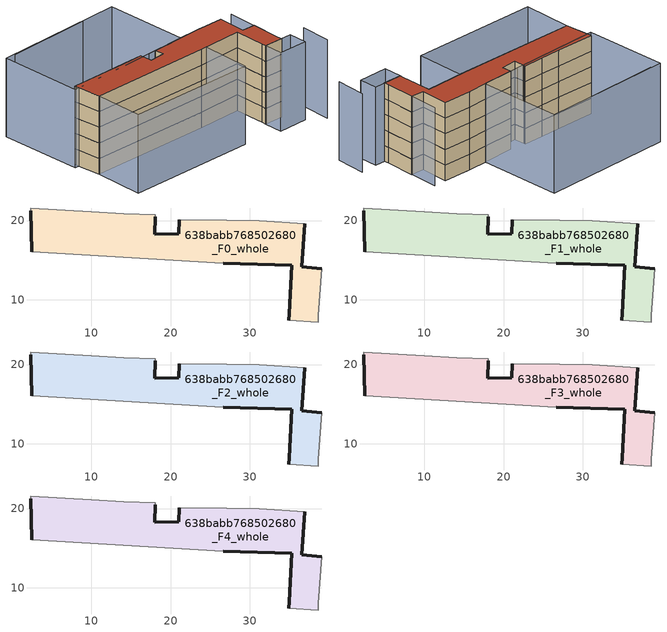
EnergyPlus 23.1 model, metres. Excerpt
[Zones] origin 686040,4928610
638babb768502680_F0_whole
 floor ground (EU_floor_Construction): 36.94,19.58 36.55,14.17 39.08,13.92 38.63,8.03 38.6,7.19 34.92,7.4 34.96,8.26 35.28,14.33 26.63,14.63 2.46,16.05 2.33,21.22 2.32,21.58 9.99,21.14 14.07,20.88 18.04,20.75 18.03,20.46 17.97,18.3 21.04,18.36 21.06,20.13 27.08,20.05 31.2,19.99 z0
 wall outside (EU_wall_Construction): 21.06,20.13 21.04,18.36 17.97,18.3 18.03,20.46 / 2.33,21.22 2.46,16.05 / 26.63,14.63 35.28,14.33 34.96,8.26 34.92,7.4 / 39.08,13.92 36.55,14.17 36.94,19.58 z0:3
 wall adiabatic (EU_wall_Construction): 18.03,20.46 18.04,20.75 14.07,20.88 9.99,21.14 2.32,21.58 2.33,21.22 / 2.46,16.05 26.63,14.63 / 34.92,7.4 38.6,7.19 38.63,8.03 39.08,13.92 / 36.94,19.58 31.2,19.99 27.08,20.05 21.06,20.13 z0:3
638babb768502680_F1_whole
 floor to 638babb768502680_F0_whole (EU_floor_Construction): 36.94,19.58 36.55,14.17 39.08,13.92 38.63,8.03 38.6,7.19 34.92,7.4 34.96,8.26 35.28,14.33 26.63,14.63 2.46,16.05 2.33,21.22 2.32,21.58 9.99,21.14 14.07,20.88 18.04,20.75 18.03,20.46 17.97,18.3 21.04,18.36 21.06,20.13 27.08,20.05 31.2,19.99 z3
 wall outside (EU_wall_Construction): 21.06,20.13 21.04,18.36 17.97,18.3 18.03,20.46 / 2.33,21.22 2.46,16.05 / 26.63,14.63 35.28,14.33 34.96,8.26 34.92,7.4 / 39.08,13.92 36.55,14.17 36.94,19.58 z3:6
 wall adiabatic (EU_wall_Construction): 18.03,20.46 18.04,20.75 14.07,20.88 9.99,21.14 2.32,21.58 2.33,21.22 / 2.46,16.05 26.63,14.63 / 34.92,7.4 38.6,7.19 38.63,8.03 39.08,13.92 / 36.94,19.58 31.2,19.99 27.08,20.05 21.06,20.13 z3:6
638babb768502680_F2_whole
 floor to 638babb768502680_F1_whole (EU_floor_Construction): 36.94,19.58 36.55,14.17 39.08,13.92 38.63,8.03 38.6,7.19 34.92,7.4 34.96,8.26 35.28,14.33 26.63,14.63 2.46,16.05 2.33,21.22 2.32,21.58 9.99,21.14 14.07,20.88 18.04,20.75 18.03,20.46 17.97,18.3 21.04,18.36 21.06,20.13 27.08,20.05 31.2,19.99 z6
 wall outside (EU_wall_Construction): 21.06,20.13 21.04,18.36 17.97,18.3 18.03,20.46 / 2.33,21.22 2.46,16.05 / 26.63,14.63 35.28,14.33 34.96,8.26 34.92,7.4 / 39.08,13.92 36.55,14.17 36.94,19.58 z6:9
 wall adiabatic (EU_wall_Construction): 18.03,20.46 18.04,20.75 14.07,20.88 9.99,21.14 2.32,21.58 2.33,21.22 / 2.46,16.05 26.63,14.63 / 34.92,7.4 38.6,7.19 38.63,8.03 39.08,13.92 / 36.94,19.58 31.2,19.99 27.08,20.05 21.06,20.13 z6:9
638babb768502680_F3_whole
 floor to 638babb768502680_F2_whole (EU_floor_Construction): 36.94,19.58 36.55,14.17 39.08,13.92 38.63,8.03 38.6,7.19 34.92,7.4 34.96,8.26 35.28,14.33 26.63,14.63 2.46,16.05 2.33,21.22 2.32,21.58 9.99,21.14 14.07,20.88 18.04,20.75 18.03,20.46 17.97,18.3 21.04,18.36 21.06,20.13 27.08,20.05 31.2,19.99 z9
 wall outside (EU_wall_Construction): 21.06,20.13 21.04,18.36 17.97,18.3 18.03,20.46 / 2.33,21.22 2.46,16.05 / 26.63,14.63 35.28,14.33 34.96,8.26 34.92,7.4 / 39.08,13.92 36.55,14.17 36.94,19.58 z9:12
 wall adiabatic (EU_wall_Construction): 18.03,20.46 18.04,20.75 14.07,20.88 9.99,21.14 2.32,21.58 2.33,21.22 / 2.46,16.05 26.63,14.63 / 34.92,7.4 38.6,7.19 38.63,8.03 39.08,13.92 / 36.94,19.58 31.2,19.99 27.08,20.05 21.06,20.13 z9:12
638babb768502680_F4_whole
 floor to 638babb768502680_F3_whole (EU_floor_Construction): 36.94,19.58 36.55,14.17 39.08,13.92 38.63,8.03 38.6,7.19 34.92,7.4 34.96,8.26 35.28,14.33 26.63,14.63 2.46,16.05 2.33,21.22 2.32,21.58 9.99,21.14 14.07,20.88 18.04,20.75 18.03,20.46 17.97,18.3 21.04,18.36 21.06,20.13 27.08,20.05 31.2,19.99 z12
 wall outside (EU_wall_Construction): 21.06,20.13 21.04,18.36 17.97,18.3 18.03,20.46 / 2.33,21.22 2.46,16.05 / 26.63,14.63 35.28,14.33 34.96,8.26 34.92,7.4 / 39.08,13.92 36.55,14.17 36.94,19.58 z12:15
 wall adiabatic (EU_wall_Construction): 18.03,20.46 18.04,20.75 14.07,20.88 9.99,21.14 2.32,21.58 2.33,21.22 / 2.46,16.05 26.63,14.63 / 34.92,7.4 38.6,7.19 38.63,8.03 39.08,13.92 / 36.94,19.58 31.2,19.99 27.08,20.05 21.06,20.13 z12:15
 roof outside (EU_roof_Construction): 38.6,7.19 38.63,8.03 39.08,13.92 36.55,14.17 36.94,19.58 31.2,19.99 27.08,20.05 21.06,20.13 21.04,18.36 17.97,18.3 18.03,20.46 18.04,20.75 14.07,20.88 9.99,21.14 2.32,21.58 2.33,21.22 2.46,16.05 26.63,14.63 35.28,14.33 34.96,8.26 34.92,7.4 z15
shading: 43.49,1.21 44.05,7.04 / 38.56,7.05 39.51,19.51 / 31.9,19.97 13.53,20.27 / 20.63,36.41 3.93,36.71 / 34.74,3.82 34.92,7.4 / 34.92,7.4 40.75,7.11 / 40.75,7.11 40.57,3.53 / 40.57,3.53 34.74,3.82 / 2.46,16.05 27.71,14.56 / 27.71,14.56 27.15,5.1 / 27.15,5.1 1.9,6.58 / 1.9,6.58 2.46,16.05 / 1.94,36.96 27.81,36.22 / 27.81,36.22 27.35,19.95 / 27.35,19.95 1.47,20.69 / 1.47,20.69 1.94,36.96 z0:15
[Building]
EU S2 Campaign: North Axis=0; Terrain=City; Solar Distribution=FullExterior
[Site:Location]
Bologna: Latitude=44.5; Longitude=11.25; Time Zone=1; Elevation=37
[SizingPeriod:WeatherFileDays]
AnnualSizingPeriod: Begin Month=1; Begin Day of Month=1; End Month=12; End Day of Month=31; Day of Week for Start Day=Monday; Use Weather File Daylight Saving Period=No; Use Weather File Rain and Snow Indicators=No
[MATERIAL]
EU_InternalMass_Material: Roughness=MediumRough; Thickness=0.1; Conductivity=1; Density=1800; Specific Heat=900; Thermal Absorptance=0.9; Solar Absorptance=0.7; Visible Absorptance=0.7
[MATERIAL:NOMASS] Roughness=MediumRough; Thermal Absorptance=0.9; Solar Absorptance=0.7; Visible Absorptance=0.7
Name | Thermal Resistance
EU_wall_NoMass | 0.905828
EU_roof_NoMass | 0.37593
EU_floor_NoMass | 0.67114
[CONSTRUCTION]
EU_wall_Construction: EU_wall_NoMass
EU_roof_Construction: EU_roof_NoMass
EU_floor_Construction: EU_floor_NoMass
EU_InternalMass_Construction: EU_InternalMass_Material
[ZONE] Type=1; Multiplier=1; Ceiling Height=autocalculate; Floor Area=autocalculate; Part of Total Floor Area=Yes
Name | Volume
638babb768502680_F0_whole | 620.021
638babb768502680_F1_whole; 638babb768502680_F2_whole; 638babb768502680_F3_whole; 638babb768502680_F4_whole | 620.024
[INTERNALMASS] Construction=EU_InternalMass_Construction; Surface Area=206.674
Name | Zone or ZoneList
638babb768502680_F0_whole_EU_InternalMass | 638babb768502680_F0_whole
638babb768502680_F1_whole_EU_InternalMass | 638babb768502680_F1_whole
638babb768502680_F2_whole_EU_InternalMass | 638babb768502680_F2_whole
638babb768502680_F3_whole_EU_InternalMass | 638babb768502680_F3_whole
638babb768502680_F4_whole_EU_InternalMass | 638babb768502680_F4_whole
[OTHEREQUIPMENT] Fuel Type=Electricity; Design Level Calculation Method=Watts/Area; Power per Zone Floor Area=1; Fraction Latent=0; Fraction Radiant=0; Fraction Lost=0; Carbon Dioxide Generation Rate=0; EndUse Subcategory=EU_Step8_InternalGains
Name | Zone or ZoneList or Space or SpaceList | Schedule
EU_Step8_InternalGain_638babb768502680_F0_whole_f000 | 638babb768502680_F0_whole | EU_Step8_GainSchedule_638babb768502680_F0_whole_f000
EU_Step8_InternalGain_638babb768502680_F1_whole_f000 | 638babb768502680_F1_whole | EU_Step8_GainSchedule_638babb768502680_F1_whole_f000
EU_Step8_InternalGain_638babb768502680_F2_whole_f000 | 638babb768502680_F2_whole | EU_Step8_GainSchedule_638babb768502680_F2_whole_f000
EU_Step8_InternalGain_638babb768502680_F3_whole_f000 | 638babb768502680_F3_whole | EU_Step8_GainSchedule_638babb768502680_F3_whole_f000
EU_Step8_InternalGain_638babb768502680_F4_whole_f000 | 638babb768502680_F4_whole | EU_Step8_GainSchedule_638babb768502680_F4_whole_f000
[ZONEVENTILATION:DESIGNFLOWRATE] Schedule=EU_AlwaysOn; Design Flow Rate Calculation Method=AirChanges/Hour; Air Changes per Hour=0.73129; Ventilation Type=Natural; Fan Pressure Rise=0; Fan Total Efficiency=1; Constant Term Coefficient=1; Temperature Term Coefficient=0; Velocity Term Coefficient=0; Velocity Squared Term Coefficient=0; Minimum Indoor Temperature=-100; Maximum Indoor Temperature=100; Delta Temperature=-100; Minimum Outdoor Temperature=-100; Maximum Outdoor Temperature=100; Maximum Wind Speed=40
Name | Zone or ZoneList or Space or SpaceList
EU_ConstantAir_638babb768502680_F0_whole | 638babb768502680_F0_whole
EU_ConstantAir_638babb768502680_F1_whole | 638babb768502680_F1_whole
EU_ConstantAir_638babb768502680_F2_whole | 638babb768502680_F2_whole
EU_ConstantAir_638babb768502680_F3_whole | 638babb768502680_F3_whole
EU_ConstantAir_638babb768502680_F4_whole | 638babb768502680_F4_whole
[HVACTEMPLATE:THERMOSTAT] Constant Heating Setpoint=20; Constant Cooling Setpoint=50
EU_HeatOnly_638babb768502680_F0_whole; EU_HeatOnly_638babb768502680_F1_whole; EU_HeatOnly_638babb768502680_F2_whole; EU_HeatOnly_638babb768502680_F3_whole; EU_HeatOnly_638babb768502680_F4_whole
[HVACTEMPLATE:ZONE:IDEALLOADSAIRSYSTEM] System Availability Schedule=EU_AlwaysOn; Maximum Heating Supply Air Temperature=50; Minimum Cooling Supply Air Temperature=13; Maximum Heating Supply Air Humidity Ratio=0.0156; Minimum Cooling Supply Air Humidity Ratio=0.0077; Heating Limit=NoLimit; Cooling Limit=NoLimit; Heating Availability Schedule=EU_AlwaysOn; Cooling Availability Schedule=EU_CoolingOff; Dehumidification Control Type=ConstantSensibleHeatRatio; Cooling Sensible Heat Ratio=0.7; Dehumidification Setpoint=60; Humidification Control Type=None; Humidification Setpoint=30; Outdoor Air Method=None; Outdoor Air Flow Rate per Person=0.00944; Outdoor Air Flow Rate per Zone Floor Area=0; Outdoor Air Flow Rate per Zone=0; Demand Controlled Ventilation Type=None; Outdoor Air Economizer Type=NoEconomizer; Heat Recovery Type=None; Sensible Heat Recovery Effectiveness=0.7; Latent Heat Recovery Effectiveness=0.65
Name | Template Thermostat
638babb768502680_F0_whole | EU_HeatOnly_638babb768502680_F0_whole
638babb768502680_F1_whole | EU_HeatOnly_638babb768502680_F1_whole
638babb768502680_F2_whole | EU_HeatOnly_638babb768502680_F2_whole
638babb768502680_F3_whole | EU_HeatOnly_638babb768502680_F3_whole
638babb768502680_F4_whole | EU_HeatOnly_638babb768502680_F4_whole
[SIZING:ZONE] Zone Cooling Design Supply Air Temperature Input Method=SupplyAirTemperature; Zone Cooling Design Supply Air Temperature=13; Zone Heating Design Supply Air Temperature Input Method=SupplyAirTemperature; Zone Heating Design Supply Air Temperature=50; Zone Cooling Design Supply Air Humidity Ratio=0.008; Zone Heating Design Supply Air Humidity Ratio=0.008; Cooling Design Air Flow Method=DesignDay; Cooling Design Air Flow Rate=0; Cooling Minimum Air Flow per Zone Floor Area=0.000762; Cooling Minimum Air Flow=0; Cooling Minimum Air Flow Fraction=0.2; Heating Design Air Flow Method=DesignDay; Heating Design Air Flow Rate=0; Heating Maximum Air Flow per Zone Floor Area=0.002032; Heating Maximum Air Flow=0.141576; Heating Maximum Air Flow Fraction=0.3; Account for Dedicated Outdoor Air System=No; Dedicated Outdoor Air System Control Strategy=NeutralSupplyAir; Dedicated Outdoor Air Low Setpoint Temperature for Design=autosize; Dedicated Outdoor Air High Setpoint Temperature for Design=autosize; Zone Load Sizing Method=Sensible Load Only No Latent Load; Zone Latent Cooling Design Supply Air Humidity Ratio Input Method=HumidityRatioDifference; Zone Cooling Design Supply Air Humidity Ratio Difference=0.005; Zone Latent Heating Design Supply Air Humidity Ratio Input Method=HumidityRatioDifference; Zone Humidification Design Supply Air Humidity Ratio Difference=0.005
638babb768502680_F0_whole; 638babb768502680_F1_whole; 638babb768502680_F2_whole; 638babb768502680_F3_whole; 638babb768502680_F4_whole
[SCHEDULE:CONSTANT]
Name | Hourly Value
EU_AlwaysOn | 1
EU_CoolingOff | 0
[SCHEDULE:FILE] Column Number=1; Rows to Skip at Top=0; Number of Hours of Data=8760; Column Separator=Comma; Interpolate to Timestep=No; Minutes per Item=60; Adjust Schedule for Daylight Savings=Yes
Name | File
EU_Step8_GainSchedule_638babb768502680_F0_whole_f000 | ../../schedules/638babb768502680/638babb768502680_F0_whole_f000_gain.csv
EU_Step8_GainSchedule_638babb768502680_F1_whole_f000 | ../../schedules/638babb768502680/638babb768502680_F1_whole_f000_gain.csv
EU_Step8_GainSchedule_638babb768502680_F2_whole_f000 | ../../schedules/638babb768502680/638babb768502680_F2_whole_f000_gain.csv
EU_Step8_GainSchedule_638babb768502680_F3_whole_f000 | ../../schedules/638babb768502680/638babb768502680_F3_whole_f000_gain.csv
EU_Step8_GainSchedule_638babb768502680_F4_whole_f000 | ../../schedules/638babb768502680/638babb768502680_F4_whole_f000_gain.csv
